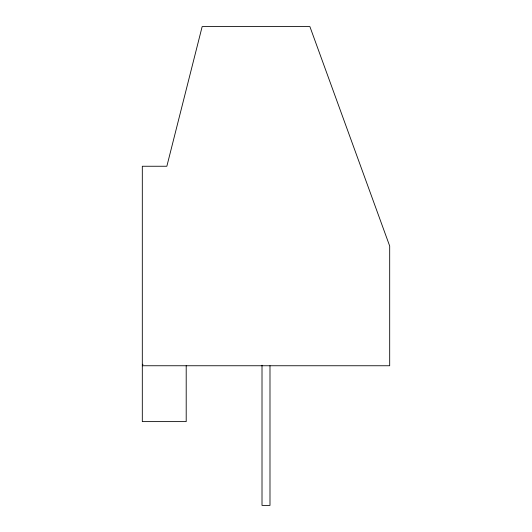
<?xml version="1.0" encoding="UTF-8"?>
<svg xmlns="http://www.w3.org/2000/svg" width="532" height="532" viewBox="0 0 532 532"><rect width="100%" height="100%" fill="white"/><g stroke="black" fill="none" stroke-linecap="round" stroke-linejoin="round"><path stroke-width="0.8" d="M142.922 364.214L142.31 365.75L389.69 365.75L389.69 246.05L309.89 26.6L202.16 26.6L166.849 166.25L142.31 166.25L142.31 421.61L186.2 421.61L186.2 365.75M269.99 365.75L269.99 505.4L262.01 505.4L262.01 365.231"/></g></svg>
